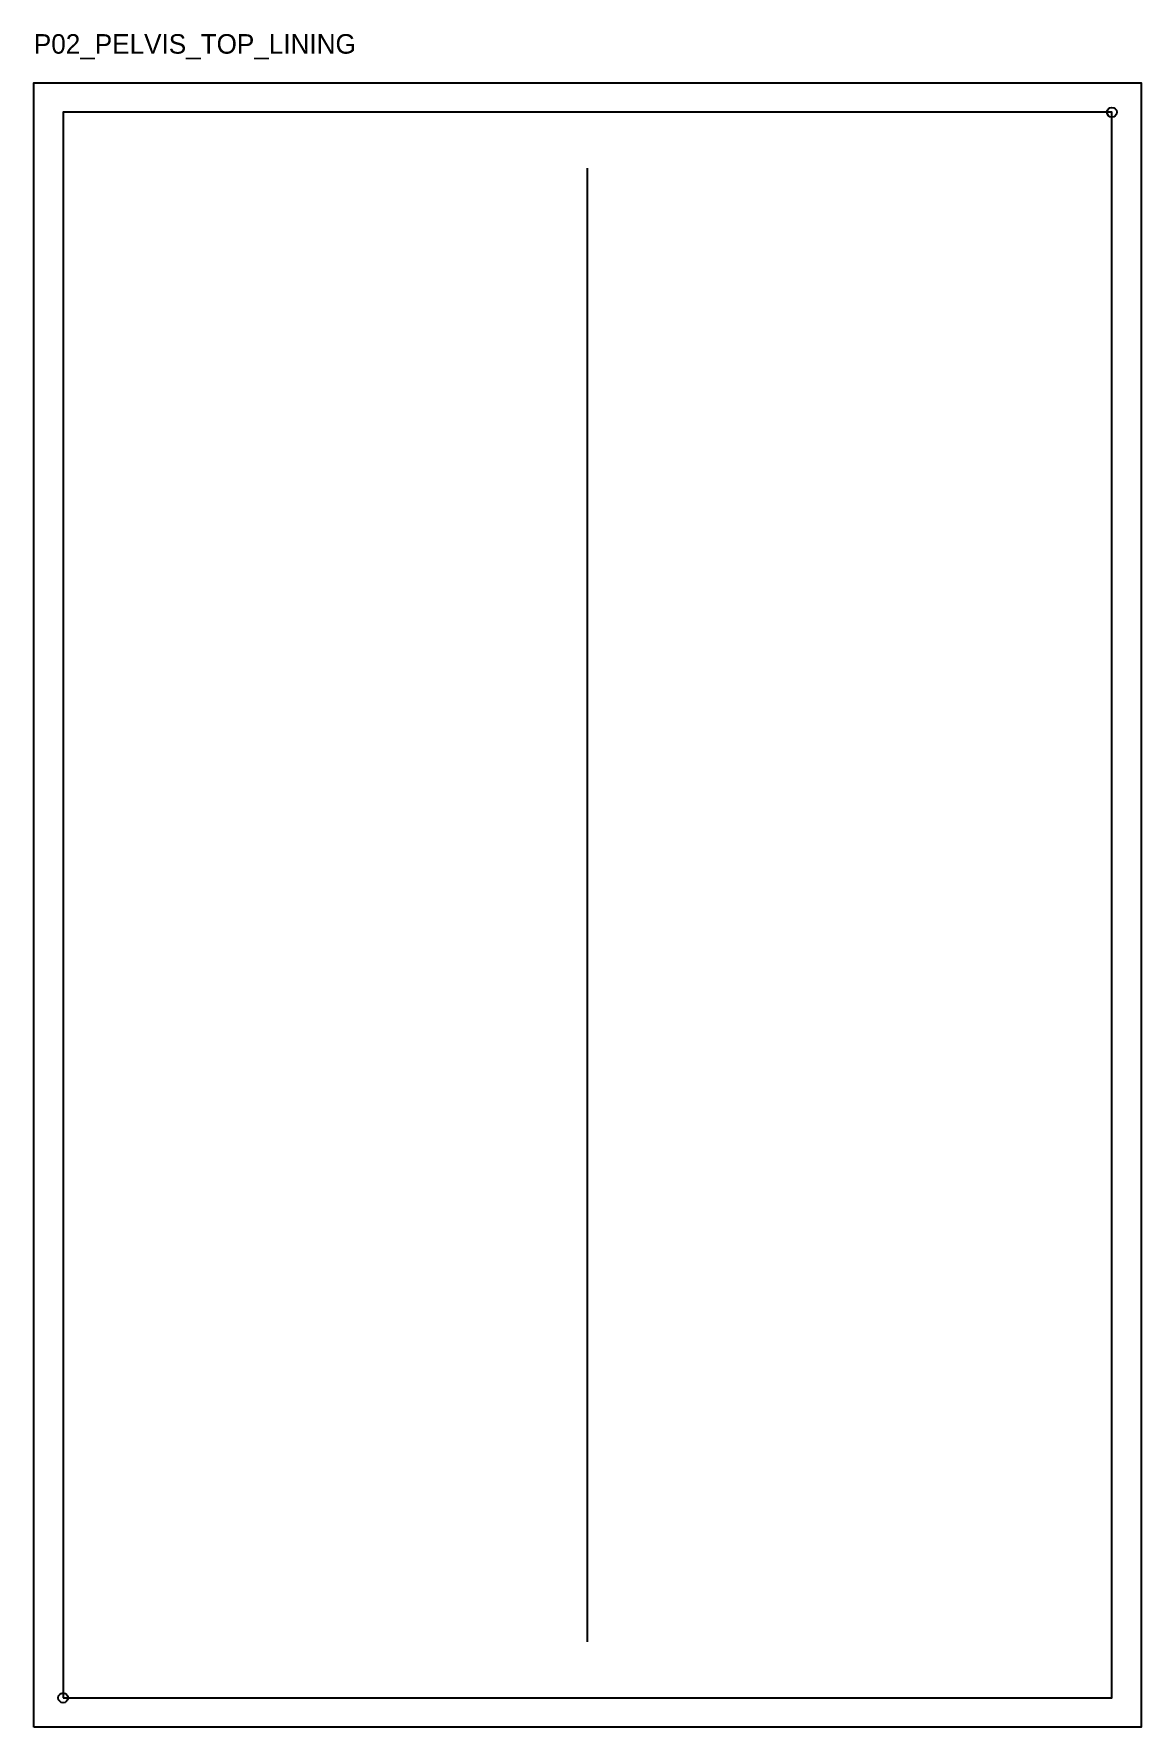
# Model space of a CAD drawing. Header units: millimetres. Extents: x -12 to 442, y -337 to 357.
import ezdxf

# ---------------------------------------------------------------- set-up
doc = ezdxf.new("R2010")
doc.units = ezdxf.units.MM
for name, color, linetype in [('CUT', 1, 'Continuous'), ('GRAIN', 3, 'Continuous'), ('NOTCH', 2, 'Continuous'), ('SEAM', 5, 'Continuous'), ('TEXT', 7, 'Continuous')]:
    doc.layers.add(name, color=color, linetype=linetype)

msp = doc.modelspace()

# ---------------------------------------------------------------- linework, layer by layer
at = {"layer": 'CUT'}
msp.add_lwpolyline([(-12, -337), (-12, 337), (442, 337), (442, -337)], close=True, dxfattribs=at)
at = {"layer": 'GRAIN'}
msp.add_line((215, -302), (215, 302), dxfattribs=at)
at = {"layer": 'NOTCH'}
for centre in [(430, 325), (0, -325)]:
    msp.add_circle(centre, 2, dxfattribs=at)
at = {"layer": 'SEAM'}
msp.add_lwpolyline([(0, -325), (22.63, -325), (45.26, -325), (67.89, -325), (90.53, -325), (113.16, -325), (135.79, -325), (158.42, -325), (181.05, -325), (203.68, -325), (226.32, -325), (248.95, -325), (271.58, -325), (294.21, -325), (316.84, -325), (339.47, -325), (362.11, -325), (384.74, -325), (407.37, -325), (430, -325), (430, 325), (407.37, 325), (384.74, 325), (362.11, 325), (339.47, 325), (316.84, 325), (294.21, 325), (271.58, 325), (248.95, 325), (226.32, 325), (203.68, 325), (181.05, 325), (158.42, 325), (135.79, 325), (113.16, 325), (90.53, 325), (67.89, 325), (45.26, 325), (22.63, 325), (0, 325)], close=True, dxfattribs=at)

# ---------------------------------------------------------------- texts
at = {"layer": 'TEXT'}
msp.add_text('P02_PELVIS_TOP_LINING', height=8, dxfattribs=at).set_placement((-12, 349))

doc.saveas('drawing.dxf')
